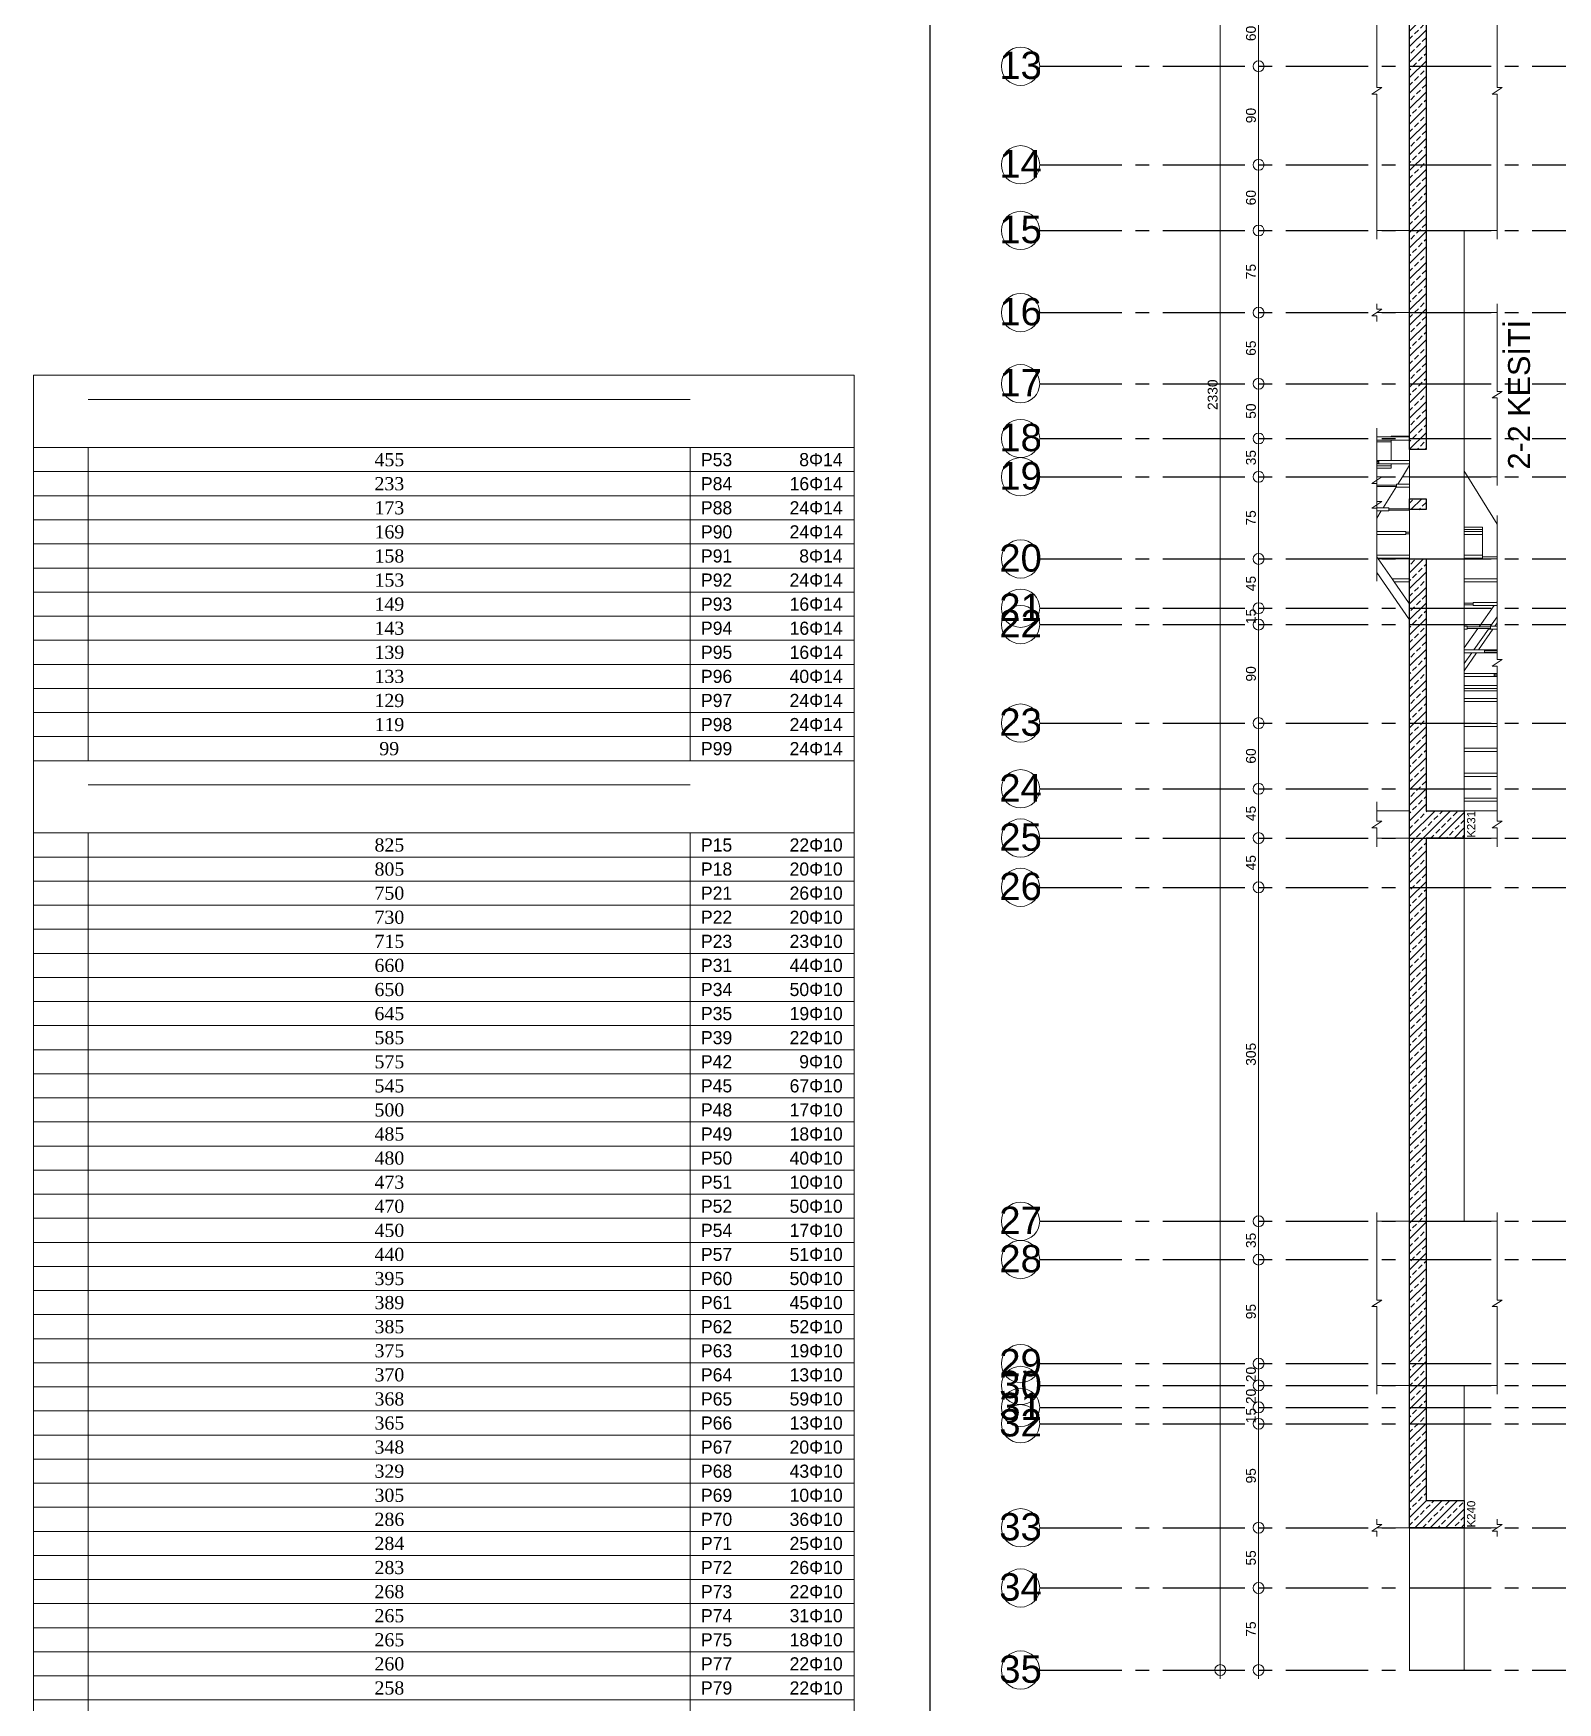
# Model space of a CAD drawing. Header units: millimetres. Extents: x 2232 to 85269, y -3593 to 5869.
# Drawn here: x 54288 to 55681, y 2881 to 4406 of the extents above; entities that cross this region are included whole.
import ezdxf

# ---------------------------------------------------------------- set-up
doc = ezdxf.new("R2010")
doc.units = ezdxf.units.MM
doc.linetypes.add('CENTER2', pattern=[112.5, 75, -12.5, 12.5, -12.5])
doc.linetypes.add('DASHDOT2', pattern=[12.7, 6.35, -3.175, 0, -3.175])
doc.layers.add('aks', color=251, linetype='DASHDOT2', lineweight=35)
for name, color, linetype in [('Donatı Metraj Tablosu', 7, 'Continuous'), ('Standart', 7, 'Continuous'), ('Ölçülendirme', 7, 'Continuous')]:
    doc.layers.add(name, color=color, linetype=linetype)
doc.styles.add('arial_1_18', font='arial.ttf', dxfattribs={"height": 0.2})
doc.styles.add('symbol_1_18', font='symbol.ttf', dxfattribs={"height": 0.2})
doc.styles.add('times new roman_1_18', font='times.ttf', dxfattribs={"height": 0.2})
pattern_1 = [(45, (0, 0), (-7.07107, 7.07107), []), (45, (7.071, 0), (-7.07107, 7.07107), [5, -2.5])]

# ---------------------------------------------------------------- blocks, each defined once
blk = doc.blocks.new('IDE382Entity3854')
at = {"layer": 'Donatı Metraj Tablosu', "color": 1, "linetype": 'Continuous', "lineweight": 5}
for points in [[(4538, 1946), (5288, 1946)], [(4538, 1946), (4538, 1594)], [(5288, 1946), (5288, 1594)], [(4588, 1924), (5138, 1924)], [(4538, 1880), (5288, 1880)], [(4588, 1880), (4588, 1594)], [(5138, 1880), (5138, 1594)], [(4538, 1858), (5288, 1858)], [(4538, 1836), (5288, 1836)], [(4538, 1814), (5288, 1814)], [(4538, 1792), (5288, 1792)], [(4538, 1770), (5288, 1770)], [(4538, 1748), (5288, 1748)], [(4538, 1726), (5288, 1726)], [(4538, 1704), (5288, 1704)], [(4538, 1682), (5288, 1682)], [(4538, 1660), (5288, 1660)], [(4538, 1638), (5288, 1638)], [(4538, 1616), (5288, 1616)], [(4538, 1594), (5288, 1594)], [(4538, 1594), (5288, 1594)], [(4538, 1594), (4538, 648)], [(5288, 1594), (5288, 648)], [(4588, 1572), (5138, 1572)], [(4538, 1528), (5288, 1528)], [(4588, 1528), (4588, 648)], [(5138, 1528), (5138, 648)], [(4538, 1506), (5288, 1506)], [(4538, 1484), (5288, 1484)], [(4538, 1462), (5288, 1462)], [(4538, 1440), (5288, 1440)], [(4538, 1418), (5288, 1418)], [(4538, 1396), (5288, 1396)], [(4538, 1374), (5288, 1374)], [(4538, 1352), (5288, 1352)], [(4538, 1330), (5288, 1330)], [(4538, 1308), (5288, 1308)], [(4538, 1286), (5288, 1286)], [(4538, 1264), (5288, 1264)], [(4538, 1242), (5288, 1242)], [(4538, 1220), (5288, 1220)], [(4538, 1198), (5288, 1198)], [(4538, 1176), (5288, 1176)], [(4538, 1154), (5288, 1154)], [(4538, 1132), (5288, 1132)], [(4538, 1110), (5288, 1110)], [(4538, 1088), (5288, 1088)], [(4538, 1066), (5288, 1066)], [(4538, 1044), (5288, 1044)], [(4538, 1022), (5288, 1022)], [(4538, 1000), (5288, 1000)], [(4538, 978), (5288, 978)], [(4538, 956), (5288, 956)], [(4538, 934), (5288, 934)], [(4538, 912), (5288, 912)], [(4538, 890), (5288, 890)], [(4538, 868), (5288, 868)], [(4538, 846), (5288, 846)], [(4538, 824), (5288, 824)], [(4538, 802), (5288, 802)], [(4538, 780), (5288, 780)], [(4538, 758), (5288, 758)], [(4538, 736), (5288, 736)]]:
    blk.add_lwpolyline(points, dxfattribs=at)
for s, style, p in [('455', 'times new roman_1_18', (4849.7, 1863)), ('R53', 'symbol_1_18', (5148, 1863)), ('8F14', 'symbol_1_18', (5237.8, 1863)), ('233', 'times new roman_1_18', (4849.7, 1841)), ('R84', 'symbol_1_18', (5148, 1841)), ('16F14', 'symbol_1_18', (5229, 1841)), ('173', 'times new roman_1_18', (4849.7, 1819)), ('R88', 'symbol_1_18', (5148, 1819)), ('24F14', 'symbol_1_18', (5229, 1819)), ('169', 'times new roman_1_18', (4849.7, 1797)), ('R90', 'symbol_1_18', (5148, 1797)), ('24F14', 'symbol_1_18', (5229, 1797)), ('158', 'times new roman_1_18', (4849.7, 1775)), ('R91', 'symbol_1_18', (5148, 1775)), ('8F14', 'symbol_1_18', (5237.8, 1775)), ('153', 'times new roman_1_18', (4849.7, 1753)), ('R92', 'symbol_1_18', (5148, 1753)), ('24F14', 'symbol_1_18', (5229, 1753)), ('149', 'times new roman_1_18', (4849.7, 1731)), ('R93', 'symbol_1_18', (5148, 1731)), ('16F14', 'symbol_1_18', (5229, 1731)), ('143', 'times new roman_1_18', (4849.7, 1709)), ('R94', 'symbol_1_18', (5148, 1709)), ('16F14', 'symbol_1_18', (5229, 1709)), ('139', 'times new roman_1_18', (4849.7, 1687)), ('R95', 'symbol_1_18', (5148, 1687)), ('16F14', 'symbol_1_18', (5229, 1687)), ('133', 'times new roman_1_18', (4849.7, 1665)), ('R96', 'symbol_1_18', (5148, 1665)), ('40F14', 'symbol_1_18', (5229, 1665)), ('129', 'times new roman_1_18', (4849.7, 1643)), ('R97', 'symbol_1_18', (5148, 1643)), ('24F14', 'symbol_1_18', (5229, 1643)), ('119', 'times new roman_1_18', (4849.7, 1621)), ('R98', 'symbol_1_18', (5148, 1621)), ('24F14', 'symbol_1_18', (5229, 1621)), ('99', 'times new roman_1_18', (4854.1, 1599)), ('R99', 'symbol_1_18', (5148, 1599)), ('24F14', 'symbol_1_18', (5229, 1599)), ('825', 'times new roman_1_18', (4849.7, 1511)), ('R15', 'symbol_1_18', (5148, 1511)), ('22F10', 'symbol_1_18', (5229, 1511)), ('805', 'times new roman_1_18', (4849.7, 1489)), ('R18', 'symbol_1_18', (5148, 1489)), ('20F10', 'symbol_1_18', (5229, 1489)), ('750', 'times new roman_1_18', (4849.7, 1467)), ('R21', 'symbol_1_18', (5148, 1467)), ('26F10', 'symbol_1_18', (5229, 1467)), ('730', 'times new roman_1_18', (4849.7, 1445)), ('R22', 'symbol_1_18', (5148, 1445)), ('20F10', 'symbol_1_18', (5229, 1445)), ('715', 'times new roman_1_18', (4849.7, 1423)), ('R23', 'symbol_1_18', (5148, 1423)), ('23F10', 'symbol_1_18', (5229, 1423)), ('660', 'times new roman_1_18', (4849.7, 1401)), ('R31', 'symbol_1_18', (5148, 1401)), ('44F10', 'symbol_1_18', (5229, 1401)), ('650', 'times new roman_1_18', (4849.7, 1379)), ('R34', 'symbol_1_18', (5148, 1379)), ('50F10', 'symbol_1_18', (5229, 1379)), ('645', 'times new roman_1_18', (4849.7, 1357)), ('R35', 'symbol_1_18', (5148, 1357)), ('19F10', 'symbol_1_18', (5229, 1357)), ('585', 'times new roman_1_18', (4849.7, 1335)), ('R39', 'symbol_1_18', (5148, 1335)), ('22F10', 'symbol_1_18', (5229, 1335)), ('575', 'times new roman_1_18', (4849.7, 1313)), ('R42', 'symbol_1_18', (5148, 1313)), ('9F10', 'symbol_1_18', (5237.8, 1313)), ('545', 'times new roman_1_18', (4849.7, 1291)), ('R45', 'symbol_1_18', (5148, 1291)), ('67F10', 'symbol_1_18', (5229, 1291)), ('500', 'times new roman_1_18', (4849.7, 1269)), ('R48', 'symbol_1_18', (5148, 1269)), ('17F10', 'symbol_1_18', (5229, 1269)), ('485', 'times new roman_1_18', (4849.7, 1247)), ('R49', 'symbol_1_18', (5148, 1247)), ('18F10', 'symbol_1_18', (5229, 1247)), ('480', 'times new roman_1_18', (4849.7, 1225)), ('R50', 'symbol_1_18', (5148, 1225)), ('40F10', 'symbol_1_18', (5229, 1225)), ('473', 'times new roman_1_18', (4849.7, 1203)), ('R51', 'symbol_1_18', (5148, 1203)), ('10F10', 'symbol_1_18', (5229, 1203)), ('470', 'times new roman_1_18', (4849.7, 1181)), ('R52', 'symbol_1_18', (5148, 1181)), ('50F10', 'symbol_1_18', (5229, 1181)), ('450', 'times new roman_1_18', (4849.7, 1159)), ('R54', 'symbol_1_18', (5148, 1159)), ('17F10', 'symbol_1_18', (5229, 1159)), ('440', 'times new roman_1_18', (4849.7, 1137)), ('R57', 'symbol_1_18', (5148, 1137)), ('51F10', 'symbol_1_18', (5229, 1137)), ('395', 'times new roman_1_18', (4849.7, 1115)), ('R60', 'symbol_1_18', (5148, 1115)), ('50F10', 'symbol_1_18', (5229, 1115)), ('389', 'times new roman_1_18', (4849.7, 1093)), ('R61', 'symbol_1_18', (5148, 1093)), ('45F10', 'symbol_1_18', (5229, 1093)), ('385', 'times new roman_1_18', (4849.7, 1071)), ('R62', 'symbol_1_18', (5148, 1071)), ('52F10', 'symbol_1_18', (5229, 1071)), ('375', 'times new roman_1_18', (4849.7, 1049)), ('R63', 'symbol_1_18', (5148, 1049)), ('19F10', 'symbol_1_18', (5229, 1049)), ('370', 'times new roman_1_18', (4849.7, 1027)), ('R64', 'symbol_1_18', (5148, 1027)), ('13F10', 'symbol_1_18', (5229, 1027)), ('368', 'times new roman_1_18', (4849.7, 1005)), ('R65', 'symbol_1_18', (5148, 1005)), ('59F10', 'symbol_1_18', (5229, 1005)), ('365', 'times new roman_1_18', (4849.7, 983)), ('R66', 'symbol_1_18', (5148, 983)), ('13F10', 'symbol_1_18', (5229, 983)), ('348', 'times new roman_1_18', (4849.7, 961)), ('R67', 'symbol_1_18', (5148, 961)), ('20F10', 'symbol_1_18', (5229, 961)), ('329', 'times new roman_1_18', (4849.7, 939)), ('R68', 'symbol_1_18', (5148, 939)), ('43F10', 'symbol_1_18', (5229, 939)), ('305', 'times new roman_1_18', (4849.7, 917)), ('R69', 'symbol_1_18', (5148, 917)), ('10F10', 'symbol_1_18', (5229, 917)), ('286', 'times new roman_1_18', (4849.7, 895)), ('R70', 'symbol_1_18', (5148, 895)), ('36F10', 'symbol_1_18', (5229, 895)), ('284', 'times new roman_1_18', (4849.7, 873)), ('R71', 'symbol_1_18', (5148, 873)), ('25F10', 'symbol_1_18', (5229, 873)), ('283', 'times new roman_1_18', (4849.7, 851)), ('R72', 'symbol_1_18', (5148, 851)), ('26F10', 'symbol_1_18', (5229, 851)), ('268', 'times new roman_1_18', (4849.7, 829)), ('R73', 'symbol_1_18', (5148, 829)), ('22F10', 'symbol_1_18', (5229, 829)), ('265', 'times new roman_1_18', (4849.7, 807)), ('R74', 'symbol_1_18', (5148, 807)), ('31F10', 'symbol_1_18', (5229, 807)), ('265', 'times new roman_1_18', (4849.7, 785)), ('R75', 'symbol_1_18', (5148, 785)), ('18F10', 'symbol_1_18', (5229, 785)), ('260', 'times new roman_1_18', (4849.7, 763)), ('R77', 'symbol_1_18', (5148, 763)), ('22F10', 'symbol_1_18', (5229, 763)), ('258', 'times new roman_1_18', (4849.7, 741)), ('R79', 'symbol_1_18', (5148, 741)), ('22F10', 'symbol_1_18', (5229, 741))]:
    blk.add_text(s, height=12, dxfattribs=dict(at, style=style)).set_placement(p)
blk = doc.blocks.new('IDE539Entity3864')
at = {"layer": 'Standart', "linetype": 'Continuous', "lineweight": -3}
h = blk.add_hatch(dxfattribs=at)
h.set_pattern_fill('ANSI33', color=171, scale=40, style=0)
h.set_pattern_definition(pattern_1)
h.paths.add_polyline_path([(-175, 1545), (-175, 1115), (-190, 1115), (-190, 1545)])
h = blk.add_hatch(dxfattribs=at)
h.set_pattern_fill('ANSI33', color=171, scale=40, style=0)
h.set_pattern_definition(pattern_1)
h.paths.add_polyline_path([(-175, 1070), (-175, 1060), (-190, 1060), (-190, 1070)])
h = blk.add_hatch(dxfattribs=at)
h.set_pattern_fill('ANSI33', color=171, scale=40, style=0)
h.set_pattern_definition(pattern_1)
h.paths.add_polyline_path([(-175, 1015), (-175, 785), (-190, 785), (-190, 1015)])
h = blk.add_hatch(dxfattribs=at)
h.set_pattern_fill('ANSI33', color=171, scale=40, style=0)
h.set_pattern_definition(pattern_1)
h.paths.add_polyline_path([(-140, 785), (-140, 760), (-190, 760), (-190, 785)])
h = blk.add_hatch(dxfattribs=at)
h.set_pattern_fill('ANSI33', color=171, scale=40, style=0)
h.set_pattern_definition(pattern_1)
h.paths.add_polyline_path([(-175, 760), (-175, 155), (-190, 155), (-190, 760)])
h = blk.add_hatch(dxfattribs=at)
h.set_pattern_fill('ANSI33', color=171, scale=40, style=0)
h.set_pattern_definition(pattern_1)
h.paths.add_polyline_path([(-140, 155), (-140, 130), (-190, 130), (-190, 155)])
at = {"layer": 'Standart', "color": 1, "linetype": 'Continuous', "lineweight": 5}
for points in [[(-220, 1445.5), (-220, 1578)], [(-110, 1445.5), (-110, 1578)], [(-224.5, 1439.5), (-215.5, 1445.5)], [(-220, 1439.5), (-224.5, 1439.5)], [(-215.5, 1445.5), (-220, 1445.5)], [(-220, 1307), (-220, 1439.5)], [(-114.5, 1439.5), (-105.5, 1445.5)], [(-110, 1439.5), (-114.5, 1439.5)], [(-105.5, 1445.5), (-110, 1445.5)], [(-110, 1307), (-110, 1439.5)], [(-224.5, 1237), (-215.5, 1243)], [(-220, 1237), (-224.5, 1237)], [(-220, 1243), (-220, 1248)], [(-215.5, 1243), (-220, 1243)], [(-220, 1232), (-220, 1237)], [(-110, 1168), (-110, 1248)], [(-114.5, 1162), (-105.5, 1168)], [(-110, 1162), (-114.5, 1162)], [(-105.5, 1168), (-110, 1168)], [(-110, 1082), (-110, 1162)], [(-220, 1067.5), (-220, 1134.4)], [(-220, 1090), (-220, 1129.9)], [(-224.5, 1084), (-215.5, 1090)], [(-220, 1084), (-224.5, 1084)], [(-215.5, 1090), (-220, 1090)], [(-220, 1044.1), (-220, 1084)], [(-224.5, 1061.5), (-215.5, 1067.5)], [(-215.5, 1067.5), (-220, 1067.5)], [(-220, 1061.5), (-224.5, 1061.5)], [(-220, 994.6), (-220, 1061.5)], [(-110, 923.1), (-110, 1054.7)], [(-114.5, 917.1), (-105.5, 923.1)], [(-110, 917.1), (-114.5, 917.1)], [(-105.5, 923.1), (-110, 923.1)], [(-110, 785.6), (-110, 917.1)], [(-220, 775.5), (-220, 793)], [(-110, 775.5), (-110, 793)], [(-224.5, 769.5), (-215.5, 775.5)], [(-220, 769.5), (-224.5, 769.5)], [(-215.5, 775.5), (-220, 775.5)], [(-220, 752), (-220, 769.5)], [(-114.5, 769.5), (-105.5, 775.5)], [(-110, 769.5), (-114.5, 769.5)], [(-105.5, 775.5), (-110, 775.5)], [(-110, 752), (-110, 769.5)], [(-220, 338), (-220, 418)], [(-110, 338), (-110, 418)], [(-224.5, 332), (-215.5, 338)], [(-215.5, 338), (-220, 338)], [(-114.5, 332), (-105.5, 338)], [(-105.5, 338), (-110, 338)], [(-220, 332), (-224.5, 332)], [(-220, 252), (-220, 332)], [(-110, 332), (-114.5, 332)], [(-110, 252), (-110, 332)], [(-220, 133), (-220, 138)], [(-110, 133), (-110, 138)], [(-224.5, 127), (-215.5, 133)], [(-220, 127), (-224.5, 127)], [(-215.5, 133), (-220, 133)], [(-220, 122), (-220, 127)], [(-114.5, 127), (-105.5, 133)], [(-110, 127), (-114.5, 127)], [(-105.5, 133), (-110, 133)], [(-110, 122), (-110, 127)]]:
    blk.add_lwpolyline(points, dxfattribs=at)
at = {"layer": 'Standart', "color": 159, "linetype": 'Continuous', "lineweight": -3}
for points in [[(-190, 1315), (-190, 1570)], [(-175, 1545), (-175, 1115)], [(-190, 1240), (-190, 1315)], [(-190, 1127), (-190, 1240)], [(-190, 1126.4), (-190, 1127)], [(-190, 1123.6), (-190, 1126.4)], [(-190, 1115), (-190, 1123.6)], [(-175, 1115), (-190, 1115)], [(-190, 1070), (-175, 1070)], [(-190, 1060.9), (-190, 1070)], [(-175, 1070), (-175, 1060)], [(-190, 1060), (-190, 1060.9)], [(-175, 1060), (-190, 1060)], [(-190, 1015), (-175, 1015)], [(-190, 996.8), (-190, 1015)], [(-175, 1015), (-175, 785)], [(-190, 994), (-190, 996.8)], [(-190, 975.2), (-190, 994)], [(-190, 973.8), (-190, 975.2)], [(-190, 959.4), (-190, 973.8)], [(-190, 785), (-190, 959.4)], [(-190, 760), (-190, 785)], [(-175, 785), (-140, 785)], [(-140, 785), (-140, 760)], [(-190, 410), (-190, 760)], [(-175, 760), (-175, 155)], [(-140, 760), (-175, 760)], [(-190, 260), (-190, 410)], [(-190, 130), (-190, 260)], [(-175, 155), (-140, 155)], [(-140, 155), (-140, 130)], [(-140, 130), (-190, 130)]]:
    blk.add_lwpolyline(points, dxfattribs=at)
at = {"layer": 'Standart', "color": 163, "linetype": 'Continuous', "lineweight": 5}
for points in [[(-190, 1315), (-220, 1315)], [(-110, 1315), (-140, 1315)], [(-140, 1240), (-140, 1315)], [(-190, 1240), (-220, 1240)], [(-110, 1240), (-140, 1240)], [(-140, 1095.3), (-140, 1240)], [(-206.7, 1126.4), (-220, 1126.4)], [(-206.7, 1123.6), (-220, 1123.6)], [(-206.7, 1121.9), (-220, 1121.9)], [(-190, 1127), (-206.7, 1127)], [(-206.7, 1126.4), (-206.7, 1127)], [(-190, 1126.4), (-206.7, 1126.4)], [(-190, 1123.6), (-206.7, 1123.6)], [(-206.7, 1121.9), (-206.7, 1123.6)], [(-206.7, 1104.8), (-206.7, 1121.9)], [(-190, 1104.8), (-190, 1115)], [(-218, 1104.8), (-220, 1104.8)], [(-218, 1104.1), (-220, 1104.1)], [(-218, 1102.7), (-220, 1102.7)], [(-218, 1102), (-220, 1102)], [(-206.7, 1100), (-220, 1100)], [(-206.7, 1098), (-220, 1098)], [(-218, 1104.1), (-218, 1104.8)], [(-206.7, 1104.8), (-218, 1104.8)], [(-218, 1102.7), (-218, 1104.1)], [(-218, 1102), (-218, 1102.7)], [(-206.7, 1102), (-218, 1102)], [(-190, 1104.8), (-206.7, 1104.8)], [(-206.7, 1100), (-206.7, 1102)], [(-190, 1102), (-206.7, 1102)], [(-206.7, 1098), (-206.7, 1100)], [(-196.6, 1090), (-190, 1100.7)], [(-190, 1102), (-190, 1104.8)], [(-190, 1100.7), (-190, 1102)], [(-190, 1090), (-190, 1100.7)], [(-202, 1082.5), (-202, 1083.2)], [(-200.8, 1083.2), (-202, 1083.2)], [(-200.8, 1083.2), (-196.6, 1090)], [(-190, 1083.2), (-200.8, 1083.2)], [(-190, 1090), (-196.6, 1090)], [(-190, 1083.2), (-190, 1090)], [(-190, 1080.4), (-190, 1083.2)], [(-140, 1044), (-140, 1095.3)], [(-136.7, 1090), (-140, 1095.3)], [(-110, 1090), (-136.7, 1090)], [(-110, 1046.7), (-136.7, 1090)], [(-202, 1082.5), (-220, 1082.5)], [(-202.1, 1081.1), (-220, 1081.1)], [(-214.1, 1061.6), (-202.1, 1081.1)], [(-202, 1081.1), (-202.1, 1081.1)], [(-202, 1081.1), (-202, 1082.5)], [(-202, 1080.4), (-202, 1081.1)], [(-190, 1080.4), (-202, 1080.4)], [(-190, 1070), (-190, 1080.4)], [(-214.1, 1061.6), (-220, 1061.6)], [(-220, 1052.1), (-215.9, 1058.8)], [(-215.9, 1058.8), (-220, 1058.8)], [(-209, 1058.8), (-215.9, 1058.8)], [(-209, 1061.6), (-214.1, 1061.6)], [(-209, 1060.9), (-209, 1061.6)], [(-190, 1060.9), (-209, 1060.9)], [(-209, 1059.5), (-209, 1060.9)], [(-190, 1059.5), (-209, 1059.5)], [(-209, 1058.8), (-209, 1059.5)], [(-190, 1059.5), (-190, 1060)], [(-190, 1039.3), (-190, 1059.5)], [(-193.3, 1040), (-220, 1040)], [(-193.3, 1037.2), (-220, 1037.2)], [(-193.3, 1039.3), (-193.3, 1040)], [(-190, 1039.3), (-193.3, 1039.3)], [(-193.3, 1037.9), (-193.3, 1039.3)], [(-190, 1037.9), (-193.3, 1037.9)], [(-193.3, 1037.2), (-193.3, 1037.9)], [(-190, 1037.9), (-190, 1039.3)], [(-190, 1018.4), (-190, 1037.9)], [(-140, 1044), (-123.3, 1044)], [(-140, 1042), (-140, 1044)], [(-123.3, 1042), (-140, 1042)], [(-140, 1040), (-140, 1042)], [(-123.3, 1040), (-140, 1040)], [(-140, 1037.2), (-140, 1040)], [(-123.3, 1037.2), (-140, 1037.2)], [(-140, 1018.4), (-140, 1037.2)], [(-123.3, 1042), (-123.3, 1044)], [(-123.3, 1040), (-123.3, 1042)], [(-123.3, 1037.2), (-123.3, 1040)], [(-123.3, 1018.4), (-123.3, 1037.2)], [(-190, 1018.4), (-220, 1018.4)], [(-219, 1015.6), (-220, 1017)], [(-190, 1015.6), (-219, 1015.6)], [(-218.6, 1015), (-219, 1015.6)], [(-190, 1015), (-218.6, 1015)], [(-206, 996.8), (-218.6, 1015)], [(-190, 1015.6), (-190, 1018.4)], [(-190, 1015), (-190, 1015.6)], [(-123.3, 1018.4), (-140, 1018.4)], [(-140, 1015.6), (-140, 1018.4)], [(-123.3, 1015.6), (-140, 1015.6)], [(-140, 1015), (-140, 1015.6)], [(-123.3, 1015), (-140, 1015)], [(-140, 996.8), (-140, 1015)], [(-123.3, 1017), (-123.3, 1018.4)], [(-110, 1017), (-123.3, 1017)], [(-123.3, 1015.6), (-123.3, 1017)], [(-123.3, 1015), (-123.3, 1015.6)], [(-110, 1015), (-123.3, 1015)], [(-190, 959.4), (-220, 1002.6)], [(-190, 996.8), (-206, 996.8)], [(-204, 994), (-206, 996.8)], [(-190, 994), (-204, 994)], [(-191, 975.2), (-204, 994)], [(-110, 996.8), (-140, 996.8)], [(-140, 994), (-140, 996.8)], [(-110, 994), (-140, 994)], [(-140, 974.5), (-140, 994)], [(-110.7, 975.2), (-110, 976.3)], [(-190, 975.2), (-191, 975.2)], [(-190, 973.8), (-191, 975.2)], [(-132, 974.5), (-140, 974.5)], [(-140, 973.1), (-140, 974.5)], [(-132, 973.1), (-140, 973.1)], [(-140, 953.6), (-140, 973.1)], [(-132, 974.5), (-132, 975.2)], [(-110.7, 975.2), (-132, 975.2)], [(-132, 973.1), (-132, 974.5)], [(-132, 972.4), (-132, 973.1)], [(-112.7, 972.4), (-132, 972.4)], [(-126.5, 952.9), (-112.7, 972.4)], [(-116, 953.6), (-110, 962.1)], [(-110, 972.4), (-112.7, 972.4)], [(-110, 975.2), (-110.7, 975.2)], [(-137.3, 953.6), (-140, 953.6)], [(-140, 950.8), (-140, 953.6)], [(-140, 933.8), (-127.5, 951.5)], [(-137.3, 950.8), (-140, 950.8)], [(-140, 933.8), (-140, 950.8)], [(-137.3, 952.9), (-137.3, 953.6)], [(-137.3, 951.5), (-137.3, 952.9)], [(-126.5, 952.9), (-137.3, 952.9)], [(-137.3, 950.8), (-137.3, 951.5)], [(-127.5, 951.5), (-137.3, 951.5)], [(-131.2, 932), (-118, 950.8)], [(-117.5, 951.5), (-127.5, 951.5)], [(-126.9, 932), (-114, 950.8)], [(-116.5, 952.9), (-126.5, 952.9)], [(-118, 950.8), (-117.5, 951.5)], [(-116, 950.8), (-118, 950.8)], [(-116, 951.5), (-117.5, 951.5)], [(-116.5, 952.9), (-116, 953.6)], [(-116, 952.9), (-116.5, 952.9)], [(-116, 952.9), (-116, 953.6)], [(-112.1, 953.6), (-116, 953.6)], [(-116, 951.5), (-116, 952.9)], [(-116, 950.8), (-116, 951.5)], [(-114, 950.8), (-116, 950.8)], [(-110, 950.8), (-114, 950.8)], [(-112.1, 953.6), (-110, 956.7)], [(-110, 953.6), (-112.1, 953.6)], [(-140, 932), (-140, 933.8)], [(-140, 929.2), (-140, 932)], [(-131.2, 932), (-140, 932)], [(-126.9, 932), (-131.2, 932)], [(-121.7, 932), (-126.9, 932)], [(-110, 932), (-121.7, 932)], [(-121.7, 931.3), (-121.7, 932)], [(-110, 931.3), (-121.7, 931.3)], [(-121.7, 929.9), (-121.7, 931.3)], [(-140, 919.6), (-133.2, 929.2)], [(-140, 912.8), (-128.8, 929.2)], [(-140, 919.6), (-140, 929.2)], [(-133.2, 929.2), (-140, 929.2)], [(-140, 912.8), (-140, 919.6)], [(-128.8, 929.2), (-133.2, 929.2)], [(-121.7, 929.2), (-128.8, 929.2)], [(-110, 929.9), (-121.7, 929.9)], [(-121.7, 929.2), (-121.7, 929.9)], [(-110, 929.2), (-121.7, 929.2)], [(-140, 910.4), (-140, 912.8)], [(-112.7, 910.4), (-140, 910.4)], [(-140, 907.6), (-140, 910.4)], [(-112.7, 907.6), (-140, 907.6)], [(-140, 899.4), (-140, 907.6)], [(-110, 910.4), (-112.7, 910.4)], [(-112.7, 909.7), (-112.7, 910.4)], [(-110, 909.7), (-112.7, 909.7)], [(-112.7, 908.3), (-112.7, 909.7)], [(-110, 908.3), (-112.7, 908.3)], [(-112.7, 907.6), (-112.7, 908.3)], [(-110, 907.6), (-112.7, 907.6)], [(-110, 899.4), (-140, 899.4)], [(-140, 896.6), (-140, 899.4)], [(-110, 896.6), (-140, 896.6)], [(-140, 894.6), (-140, 896.6)], [(-110, 894.6), (-140, 894.6)], [(-140, 887.6), (-140, 894.6)], [(-110, 887.6), (-140, 887.6)], [(-140, 884.8), (-140, 887.6)], [(-110, 884.8), (-140, 884.8)], [(-140, 864.8), (-140, 884.8)], [(-110, 864.8), (-140, 864.8)], [(-140, 862), (-140, 864.8)], [(-110, 862), (-140, 862)], [(-140, 842), (-140, 862)], [(-110, 842), (-140, 842)], [(-140, 839.2), (-140, 842)], [(-110, 839.2), (-140, 839.2)], [(-140, 819.2), (-140, 839.2)], [(-110, 819.2), (-140, 819.2)], [(-140, 816.4), (-140, 819.2)], [(-110, 816.4), (-140, 816.4)], [(-140, 796.4), (-140, 816.4)], [(-110, 796.4), (-140, 796.4)], [(-140, 793.6), (-140, 796.4)], [(-140, 785), (-140, 793.6)], [(-110, 793.6), (-140, 793.6)], [(-190, 785), (-220, 785)], [(-110, 785), (-140, 785)], [(-190, 760), (-220, 760)], [(-110, 760), (-140, 760)], [(-140, 410), (-140, 760)], [(-190, 410), (-220, 410)], [(-110, 410), (-140, 410)], [(-190, 260), (-220, 260)], [(-110, 260), (-140, 260)], [(-140, 155), (-140, 260)], [(-190, 130), (-220, 130)], [(-190, 130), (-190, 0)], [(-110, 130), (-140, 130)], [(-140, 0), (-140, 130)], [(-190, 0), (-140, 0)]]:
    blk.add_lwpolyline(points, dxfattribs=at)
at = {"layer": 'Standart', "color": 166, "linetype": 'Continuous', "lineweight": 5, "style": 'arial_1_18'}
blk.add_text('2-2 KESİTİ', height=20, rotation=90, dxfattribs=at).set_placement((-80, 1096.7))
at = {"layer": 'Standart', "color": 250, "linetype": 'Continuous', "lineweight": 5, "style": 'arial_1_18'}
for s, p in [('K231', (-130, 760.3)), ('K240', (-130, 130.3))]:
    blk.add_text(s, height=7.5, rotation=90, dxfattribs=at).set_placement(p)
blk = doc.blocks.new('IDE539Entity3972')
at = {"layer": 'aks', "color": 251, "linetype": 'CENTER2', "lineweight": -3}
blk.add_lwpolyline([(-528, 1240), (0, 1240)], dxfattribs=at)
blk = doc.blocks.new('IDE539Entity3975')
at = {"layer": 'aks', "color": 30, "linetype": 'Continuous', "lineweight": 5}
blk.add_circle((-545.5, 1240), 17.5, dxfattribs=at)
blk = doc.blocks.new('IDE539Entity3976')
at = {"layer": 'aks', "color": 1, "linetype": 'Continuous', "lineweight": 5, "style": 'arial_1_18'}
blk.add_text('16', height=25, dxfattribs=at).set_placement((-564.9, 1228.4))
blk = doc.blocks.new('IDE539Entity3979')
at = {"layer": 'aks', "color": 251, "linetype": 'CENTER2', "lineweight": -3}
blk.add_lwpolyline([(-528, 1090), (0, 1090)], dxfattribs=at)
blk = doc.blocks.new('IDE539Entity3982')
at = {"layer": 'aks', "color": 30, "linetype": 'Continuous', "lineweight": 5}
blk.add_circle((-545.5, 1090), 17.5, dxfattribs=at)
blk = doc.blocks.new('IDE539Entity3983')
at = {"layer": 'aks', "color": 1, "linetype": 'Continuous', "lineweight": 5, "style": 'arial_1_18'}
blk.add_text('19', height=25, dxfattribs=at).set_placement((-564.9, 1078.4))
blk = doc.blocks.new('IDE539Entity3986')
at = {"layer": 'aks', "color": 251, "linetype": 'CENTER2', "lineweight": -3}
blk.add_lwpolyline([(-528, 865), (0, 865)], dxfattribs=at)
blk = doc.blocks.new('IDE539Entity3989')
at = {"layer": 'aks', "color": 30, "linetype": 'Continuous', "lineweight": 5}
blk.add_circle((-545.5, 865), 17.5, dxfattribs=at)
blk = doc.blocks.new('IDE539Entity3990')
at = {"layer": 'aks', "color": 1, "linetype": 'Continuous', "lineweight": 5, "style": 'arial_1_18'}
blk.add_text('23', height=25, dxfattribs=at).set_placement((-564.9, 853.4))
blk = doc.blocks.new('IDE539Entity3993')
at = {"layer": 'aks', "color": 251, "linetype": 'CENTER2', "lineweight": -3}
blk.add_lwpolyline([(-528, 715), (0, 715)], dxfattribs=at)
blk = doc.blocks.new('IDE539Entity3996')
at = {"layer": 'aks', "color": 30, "linetype": 'Continuous', "lineweight": 5}
blk.add_circle((-545.5, 715), 17.5, dxfattribs=at)
blk = doc.blocks.new('IDE539Entity3997')
at = {"layer": 'aks', "color": 1, "linetype": 'Continuous', "lineweight": 5, "style": 'arial_1_18'}
blk.add_text('26', height=25, dxfattribs=at).set_placement((-564.9, 703.4))
blk = doc.blocks.new('IDE539Entity4000')
at = {"layer": 'aks', "color": 251, "linetype": 'CENTER2', "lineweight": -3}
blk.add_lwpolyline([(-528, 970), (0, 970)], dxfattribs=at)
blk = doc.blocks.new('IDE539Entity4003')
at = {"layer": 'aks', "color": 30, "linetype": 'Continuous', "lineweight": 5}
blk.add_circle((-545.5, 970), 17.5, dxfattribs=at)
blk = doc.blocks.new('IDE539Entity4004')
at = {"layer": 'aks', "color": 1, "linetype": 'Continuous', "lineweight": 5, "style": 'arial_1_18'}
blk.add_text('21', height=25, dxfattribs=at).set_placement((-564.9, 958.4))
blk = doc.blocks.new('IDE539Entity4007')
at = {"layer": 'aks', "color": 251, "linetype": 'CENTER2', "lineweight": -3}
blk.add_lwpolyline([(-528, 1125), (0, 1125)], dxfattribs=at)
blk = doc.blocks.new('IDE539Entity4010')
at = {"layer": 'aks', "color": 30, "linetype": 'Continuous', "lineweight": 5}
blk.add_circle((-545.5, 1125), 17.5, dxfattribs=at)
blk = doc.blocks.new('IDE539Entity4011')
at = {"layer": 'aks', "color": 1, "linetype": 'Continuous', "lineweight": 5, "style": 'arial_1_18'}
blk.add_text('18', height=25, dxfattribs=at).set_placement((-564.9, 1113.4))
blk = doc.blocks.new('IDE539Entity4014')
at = {"layer": 'aks', "color": 251, "linetype": 'CENTER2', "lineweight": -3}
blk.add_lwpolyline([(-528, 1015), (0, 1015)], dxfattribs=at)
blk = doc.blocks.new('IDE539Entity4017')
at = {"layer": 'aks', "color": 30, "linetype": 'Continuous', "lineweight": 5}
blk.add_circle((-545.5, 1015), 17.5, dxfattribs=at)
blk = doc.blocks.new('IDE539Entity4018')
at = {"layer": 'aks', "color": 1, "linetype": 'Continuous', "lineweight": 5, "style": 'arial_1_18'}
blk.add_text('20', height=25, dxfattribs=at).set_placement((-564.9, 1003.4))
blk = doc.blocks.new('IDE539Entity4021')
at = {"layer": 'aks', "color": 251, "linetype": 'CENTER2', "lineweight": -3}
blk.add_lwpolyline([(-528, 760), (0, 760)], dxfattribs=at)
blk = doc.blocks.new('IDE539Entity4024')
at = {"layer": 'aks', "color": 30, "linetype": 'Continuous', "lineweight": 5}
blk.add_circle((-545.5, 760), 17.5, dxfattribs=at)
blk = doc.blocks.new('IDE539Entity4025')
at = {"layer": 'aks', "color": 1, "linetype": 'Continuous', "lineweight": 5, "style": 'arial_1_18'}
blk.add_text('25', height=25, dxfattribs=at).set_placement((-564.9, 748.4))
blk = doc.blocks.new('IDE539Entity4042')
at = {"layer": 'aks', "color": 251, "linetype": 'CENTER2', "lineweight": -3}
blk.add_lwpolyline([(-528, 955), (0, 955)], dxfattribs=at)
blk = doc.blocks.new('IDE539Entity4045')
at = {"layer": 'aks', "color": 30, "linetype": 'Continuous', "lineweight": 5}
blk.add_circle((-545.5, 955), 17.5, dxfattribs=at)
blk = doc.blocks.new('IDE539Entity4046')
at = {"layer": 'aks', "color": 1, "linetype": 'Continuous', "lineweight": 5, "style": 'arial_1_18'}
blk.add_text('22', height=25, dxfattribs=at).set_placement((-564.9, 943.4))
blk = doc.blocks.new('IDE539Entity4049')
at = {"layer": 'aks', "color": 251, "linetype": 'CENTER2', "lineweight": -3}
blk.add_lwpolyline([(-528, 805), (0, 805)], dxfattribs=at)
blk = doc.blocks.new('IDE539Entity4052')
at = {"layer": 'aks', "color": 30, "linetype": 'Continuous', "lineweight": 5}
blk.add_circle((-545.5, 805), 17.5, dxfattribs=at)
blk = doc.blocks.new('IDE539Entity4053')
at = {"layer": 'aks', "color": 1, "linetype": 'Continuous', "lineweight": 5, "style": 'arial_1_18'}
blk.add_text('24', height=25, dxfattribs=at).set_placement((-564.9, 793.4))
blk = doc.blocks.new('IDE539Entity4056')
at = {"layer": 'aks', "color": 251, "linetype": 'CENTER2', "lineweight": -3}
blk.add_lwpolyline([(-528, 410), (0, 410)], dxfattribs=at)
blk = doc.blocks.new('IDE539Entity4059')
at = {"layer": 'aks', "color": 30, "linetype": 'Continuous', "lineweight": 5}
blk.add_circle((-545.5, 410), 17.5, dxfattribs=at)
blk = doc.blocks.new('IDE539Entity4060')
at = {"layer": 'aks', "color": 1, "linetype": 'Continuous', "lineweight": 5, "style": 'arial_1_18'}
blk.add_text('27', height=25, dxfattribs=at).set_placement((-564.9, 398.4))
blk = doc.blocks.new('IDE539Entity4063')
at = {"layer": 'aks', "color": 251, "linetype": 'CENTER2', "lineweight": -3}
blk.add_lwpolyline([(-528, 260), (0, 260)], dxfattribs=at)
blk = doc.blocks.new('IDE539Entity4066')
at = {"layer": 'aks', "color": 30, "linetype": 'Continuous', "lineweight": 5}
blk.add_circle((-545.5, 260), 17.5, dxfattribs=at)
blk = doc.blocks.new('IDE539Entity4067')
at = {"layer": 'aks', "color": 1, "linetype": 'Continuous', "lineweight": 5, "style": 'arial_1_18'}
blk.add_text('30', height=25, dxfattribs=at).set_placement((-564.9, 248.4))
blk = doc.blocks.new('IDE539Entity4070')
at = {"layer": 'aks', "color": 251, "linetype": 'CENTER2', "lineweight": -3}
blk.add_lwpolyline([(-528, 280), (0, 280)], dxfattribs=at)
blk = doc.blocks.new('IDE539Entity4073')
at = {"layer": 'aks', "color": 30, "linetype": 'Continuous', "lineweight": 5}
blk.add_circle((-545.5, 280), 17.5, dxfattribs=at)
blk = doc.blocks.new('IDE539Entity4074')
at = {"layer": 'aks', "color": 1, "linetype": 'Continuous', "lineweight": 5, "style": 'arial_1_18'}
blk.add_text('29', height=25, dxfattribs=at).set_placement((-564.9, 268.4))
blk = doc.blocks.new('IDE539Entity4077')
at = {"layer": 'aks', "color": 251, "linetype": 'CENTER2', "lineweight": -3}
blk.add_lwpolyline([(-528, 240), (0, 240)], dxfattribs=at)
blk = doc.blocks.new('IDE539Entity4080')
at = {"layer": 'aks', "color": 30, "linetype": 'Continuous', "lineweight": 5}
blk.add_circle((-545.5, 240), 17.5, dxfattribs=at)
blk = doc.blocks.new('IDE539Entity4081')
at = {"layer": 'aks', "color": 1, "linetype": 'Continuous', "lineweight": 5, "style": 'arial_1_18'}
blk.add_text('31', height=25, dxfattribs=at).set_placement((-564.9, 228.4))
blk = doc.blocks.new('IDE539Entity4084')
at = {"layer": 'aks', "color": 251, "linetype": 'CENTER2', "lineweight": -3}
blk.add_lwpolyline([(-528, 375), (0, 375)], dxfattribs=at)
blk = doc.blocks.new('IDE539Entity4087')
at = {"layer": 'aks', "color": 30, "linetype": 'Continuous', "lineweight": 5}
blk.add_circle((-545.5, 375), 17.5, dxfattribs=at)
blk = doc.blocks.new('IDE539Entity4088')
at = {"layer": 'aks', "color": 1, "linetype": 'Continuous', "lineweight": 5, "style": 'arial_1_18'}
blk.add_text('28', height=25, dxfattribs=at).set_placement((-564.9, 363.4))
blk = doc.blocks.new('IDE539Entity4091')
at = {"layer": 'aks', "color": 251, "linetype": 'CENTER2', "lineweight": -3}
blk.add_lwpolyline([(-528, 225), (0, 225)], dxfattribs=at)
blk = doc.blocks.new('IDE539Entity4094')
at = {"layer": 'aks', "color": 30, "linetype": 'Continuous', "lineweight": 5}
blk.add_circle((-545.5, 225), 17.5, dxfattribs=at)
blk = doc.blocks.new('IDE539Entity4095')
at = {"layer": 'aks', "color": 1, "linetype": 'Continuous', "lineweight": 5, "style": 'arial_1_18'}
blk.add_text('32', height=25, dxfattribs=at).set_placement((-564.9, 213.4))
blk = doc.blocks.new('IDE539Entity4098')
at = {"layer": 'aks', "color": 251, "linetype": 'CENTER2', "lineweight": -3}
blk.add_lwpolyline([(-528, 130), (0, 130)], dxfattribs=at)
blk = doc.blocks.new('IDE539Entity4101')
at = {"layer": 'aks', "color": 30, "linetype": 'Continuous', "lineweight": 5}
blk.add_circle((-545.5, 130), 17.5, dxfattribs=at)
blk = doc.blocks.new('IDE539Entity4102')
at = {"layer": 'aks', "color": 1, "linetype": 'Continuous', "lineweight": 5, "style": 'arial_1_18'}
blk.add_text('33', height=25, dxfattribs=at).set_placement((-564.9, 118.4))
blk = doc.blocks.new('IDE539Entity4105')
at = {"layer": 'aks', "color": 251, "linetype": 'CENTER2', "lineweight": -3}
blk.add_lwpolyline([(-528, 75), (0, 75)], dxfattribs=at)
blk = doc.blocks.new('IDE539Entity4108')
at = {"layer": 'aks', "color": 30, "linetype": 'Continuous', "lineweight": 5}
blk.add_circle((-545.5, 75), 17.5, dxfattribs=at)
blk = doc.blocks.new('IDE539Entity4109')
at = {"layer": 'aks', "color": 1, "linetype": 'Continuous', "lineweight": 5, "style": 'arial_1_18'}
blk.add_text('34', height=25, dxfattribs=at).set_placement((-564.9, 63.4))
blk = doc.blocks.new('IDE539Entity4112')
at = {"layer": 'aks', "color": 251, "linetype": 'CENTER2', "lineweight": -3}
blk.add_lwpolyline([(-528, 0), (0, 0)], dxfattribs=at)
blk = doc.blocks.new('IDE539Entity4115')
at = {"layer": 'aks', "color": 30, "linetype": 'Continuous', "lineweight": 5}
blk.add_circle((-545.5, 0), 17.5, dxfattribs=at)
blk = doc.blocks.new('IDE539Entity4116')
at = {"layer": 'aks', "color": 1, "linetype": 'Continuous', "lineweight": 5, "style": 'arial_1_18'}
blk.add_text('35', height=25, dxfattribs=at).set_placement((-564.9, -11.6))
blk = doc.blocks.new('IDE539Entity4119')
at = {"layer": 'aks', "color": 251, "linetype": 'CENTER2', "lineweight": -3}
blk.add_lwpolyline([(-528, 1375), (0, 1375)], dxfattribs=at)
blk = doc.blocks.new('IDE539Entity4122')
at = {"layer": 'aks', "color": 30, "linetype": 'Continuous', "lineweight": 5}
blk.add_circle((-545.5, 1375), 17.5, dxfattribs=at)
blk = doc.blocks.new('IDE539Entity4123')
at = {"layer": 'aks', "color": 1, "linetype": 'Continuous', "lineweight": 5, "style": 'arial_1_18'}
blk.add_text('14', height=25, dxfattribs=at).set_placement((-564.9, 1363.4))
blk = doc.blocks.new('IDE539Entity4133')
at = {"layer": 'aks', "color": 251, "linetype": 'CENTER2', "lineweight": -3}
blk.add_lwpolyline([(-528, 1315), (0, 1315)], dxfattribs=at)
blk = doc.blocks.new('IDE539Entity4136')
at = {"layer": 'aks', "color": 30, "linetype": 'Continuous', "lineweight": 5}
blk.add_circle((-545.5, 1315), 17.5, dxfattribs=at)
blk = doc.blocks.new('IDE539Entity4137')
at = {"layer": 'aks', "color": 1, "linetype": 'Continuous', "lineweight": 5, "style": 'arial_1_18'}
blk.add_text('15', height=25, dxfattribs=at).set_placement((-564.9, 1303.4))
blk = doc.blocks.new('IDE539Entity4147')
at = {"layer": 'aks', "color": 251, "linetype": 'CENTER2', "lineweight": -3}
blk.add_lwpolyline([(-528, 1465), (0, 1465)], dxfattribs=at)
blk = doc.blocks.new('IDE539Entity4150')
at = {"layer": 'aks', "color": 30, "linetype": 'Continuous', "lineweight": 5}
blk.add_circle((-545.5, 1465), 17.5, dxfattribs=at)
blk = doc.blocks.new('IDE539Entity4151')
at = {"layer": 'aks', "color": 1, "linetype": 'Continuous', "lineweight": 5, "style": 'arial_1_18'}
blk.add_text('13', height=25, dxfattribs=at).set_placement((-564.9, 1453.4))
blk = doc.blocks.new('IDE539Entity4266')
at = {"layer": 'aks', "color": 251, "linetype": 'CENTER2', "lineweight": -3}
blk.add_lwpolyline([(-528, 1175), (0, 1175)], dxfattribs=at)
blk = doc.blocks.new('IDE539Entity4269')
at = {"layer": 'aks', "color": 30, "linetype": 'Continuous', "lineweight": 5}
blk.add_circle((-545.5, 1175), 17.5, dxfattribs=at)
blk = doc.blocks.new('IDE539Entity4270')
at = {"layer": 'aks', "color": 1, "linetype": 'Continuous', "lineweight": 5, "style": 'arial_1_18'}
blk.add_text('17', height=25, dxfattribs=at).set_placement((-564.9, 1163.4))
blk = doc.blocks.new('IDE539Entity5140')
at = {"layer": 'Ölçülendirme', "color": 1, "linetype": 'Continuous', "lineweight": 5}
for points in [[(-363, -8), (-363, 2338)], [(-328, -8), (-328, 2338)]]:
    blk.add_lwpolyline(points, dxfattribs=at)
for centre in [(-328, 1465), (-328, 1375), (-328, 1315), (-328, 1240), (-328, 1175), (-328, 1125), (-328, 1090), (-328, 1015), (-328, 970), (-328, 955), (-328, 865), (-328, 805), (-328, 760), (-328, 715), (-328, 410), (-328, 375), (-328, 280), (-328, 260), (-328, 240), (-328, 225), (-328, 130), (-328, 75), (-363, 0), (-328, 0)]:
    blk.add_circle(centre, 5, dxfattribs=at)
at = {"layer": 'Ölçülendirme', "color": 1, "linetype": 'Continuous', "lineweight": 5, "style": 'arial_1_18'}
for s, p in [('60', (-330.5, 1488)), ('90', (-330.5, 1413)), ('60', (-330.5, 1338)), ('75', (-330.5, 1270.5)), ('65', (-330.5, 1200.5)), ('2330', (-365.5, 1151)), ('50', (-330.5, 1143)), ('35', (-330.5, 1100.5)), ('75', (-330.5, 1045.5)), ('45', (-330.5, 985.5)), ('15', (-330.5, 955.5)), ('90', (-330.5, 903)), ('60', (-330.5, 828)), ('45', (-330.5, 775.5)), ('45', (-330.5, 730.5)), ('305', (-330.5, 552)), ('35', (-330.5, 385.5)), ('95', (-330.5, 320.5)), ('20', (-330.5, 263)), ('20', (-330.5, 243)), ('15', (-330.5, 225.5)), ('95', (-330.5, 170.5)), ('55', (-330.5, 95.5)), ('75', (-330.5, 30.5))]:
    blk.add_text(s, height=9, rotation=90, dxfattribs=at).set_placement(p)

msp = doc.modelspace()

# ---------------------------------------------------------------- linework, layer by layer
msp.add_line((55107.8, 1368.7), (55107.8, 5868.7))

# ---------------------------------------------------------------- block references
at = {"layer": 'aks'}
for name in ['IDE539Entity4150', 'IDE539Entity4151', 'IDE539Entity4147', 'IDE539Entity4122', 'IDE539Entity4123', 'IDE539Entity4119', 'IDE539Entity4136', 'IDE539Entity4137', 'IDE539Entity4133', 'IDE539Entity3975', 'IDE539Entity3976', 'IDE539Entity3972', 'IDE539Entity4269', 'IDE539Entity4270', 'IDE539Entity4266', 'IDE539Entity4010', 'IDE539Entity4011', 'IDE539Entity4007', 'IDE539Entity3982', 'IDE539Entity3983', 'IDE539Entity3979', 'IDE539Entity4018', 'IDE539Entity4017', 'IDE539Entity4014', 'IDE539Entity4004', 'IDE539Entity4003', 'IDE539Entity4046', 'IDE539Entity4045', 'IDE539Entity4000', 'IDE539Entity4042', 'IDE539Entity3990', 'IDE539Entity3989', 'IDE539Entity3986', 'IDE539Entity4053', 'IDE539Entity4052', 'IDE539Entity4049', 'IDE539Entity4025', 'IDE539Entity4024', 'IDE539Entity4021', 'IDE539Entity3997', 'IDE539Entity3996', 'IDE539Entity3993', 'IDE539Entity4060', 'IDE539Entity4059', 'IDE539Entity4056', 'IDE539Entity4088', 'IDE539Entity4087', 'IDE539Entity4084', 'IDE539Entity4074', 'IDE539Entity4073', 'IDE539Entity4066', 'IDE539Entity4070', 'IDE539Entity4067', 'IDE539Entity4081', 'IDE539Entity4080', 'IDE539Entity4063', 'IDE539Entity4095', 'IDE539Entity4094', 'IDE539Entity4077', 'IDE539Entity4091', 'IDE539Entity4102', 'IDE539Entity4101', 'IDE539Entity4098', 'IDE539Entity4109', 'IDE539Entity4108', 'IDE539Entity4105', 'IDE539Entity4115', 'IDE539Entity4116', 'IDE539Entity4112']:
    msp.add_blockref(name, (55735.8, 2910.7), dxfattribs=at)
at = {"layer": 'Standart'}
for name, p in [('IDE539Entity5140', (55735.8, 2910.7)), ('IDE539Entity3864', (55735.8, 2910.7)), ('IDE382Entity3854', (49750.3, 2147.4))]:
    msp.add_blockref(name, p, dxfattribs=at)

doc.saveas('drawing.dxf')
